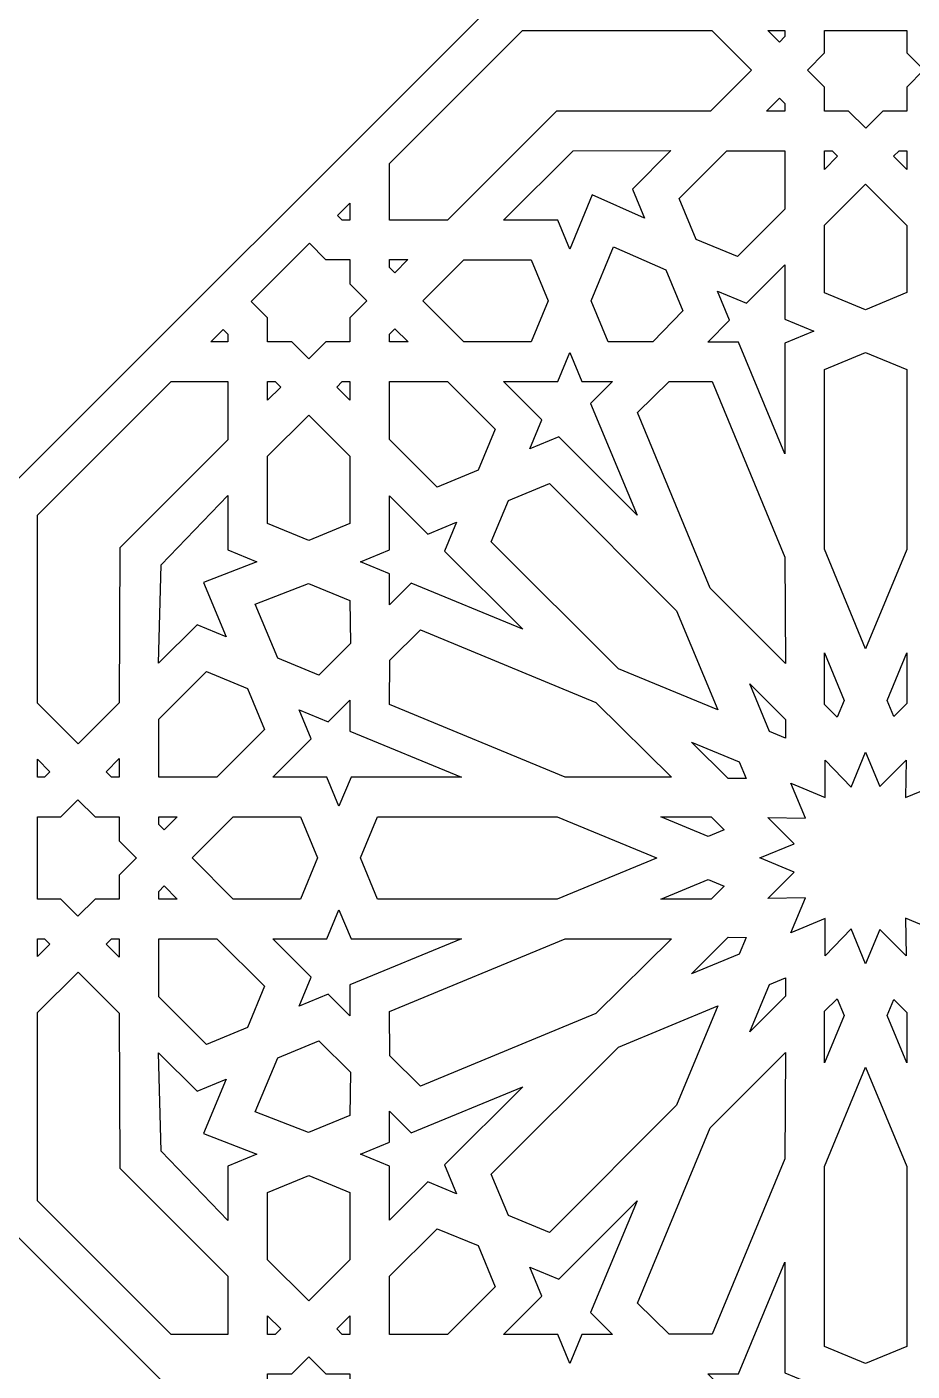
# Model space of a CAD drawing. Extents: x -535 to 1345, y -535 to 535.
# Drawn here: x -157.1 to 8.7, y -94.8 to 157.1 of the extents above; entities that cross this region are included whole.
import ezdxf

# ---------------------------------------------------------------- set-up
doc = ezdxf.new("R2010")
doc.units = 0
doc.layers.add('LAYER_1', color=18, linetype='CONTINUOUS')
doc.layers.add('LAYER_10', color=174, linetype='CONTINUOUS')

msp = doc.modelspace()

# ---------------------------------------------------------------- linework, layer by layer
at = {"layer": 'LAYER_1'}
for points in [[(-21.38, 149), (-29.08, 141.28), (-57.91, 141.28), (-78.32, 120.85), (-89.19, 120.85), (-89.19, 131.48), (-64.25, 156.43), (-28.81, 156.43)], [(-15.12, 155.26), (-16.13, 154.24), (-18.32, 156.43), (-15.12, 156.43)], [(7.71, 152.21), (10.9, 149.02), (7.71, 145.8), (7.71, 141.28), (3.2, 141.28), (0.01, 138.09), (-3.18, 141.28), (-7.7, 141.28), (-7.7, 145.8), (-10.89, 148.99), (-7.7, 152.19), (-7.7, 156.43), (7.71, 156.43)], [(-15.12, 142.73), (-15.12, 141.28), (-18.59, 141.28), (-16.13, 143.74)], [(-43.66, 126.69), (-41.41, 121.25), (-51.22, 125.59), (-55.42, 115.44), (-57.67, 120.88), (-67.85, 120.88), (-54.77, 133.86), (-36.46, 133.89)], [(-15.12, 122.95), (-24.02, 114.03), (-31.73, 117.23), (-34.91, 124.92), (-25.99, 133.86), (-15.12, 133.86)], [(-5.24, 132.84), (-7.7, 130.37), (-7.7, 133.86), (-6.26, 133.86)], [(7.71, 130.37), (5.24, 132.84), (6.26, 133.86), (7.71, 133.86)], [(7.71, 119.89), (7.71, 107.28), (0, 104.08), (-7.69, 107.27), (-7.69, 119.9), (0, 127.6)], [(-96.61, 120.88), (-98.04, 120.88), (-98.92, 121.76), (-96.61, 124.07)], [(-101.13, 113.48), (-96.6, 113.46), (-96.6, 108.94), (-93.42, 105.77), (-96.6, 102.56), (-96.6, 98.04), (-101.11, 98.04), (-104.3, 94.85), (-107.49, 98.04), (-112, 98.04), (-112, 102.56), (-115.06, 105.62), (-104.16, 116.52)], [(-37.4, 111.55), (-34.21, 103.84), (-39.86, 98.04), (-48.22, 98.03), (-51.41, 105.75), (-47.21, 115.88)], [(-88.16, 111), (-89.18, 112.02), (-89.18, 113.46), (-85.71, 113.46)], [(-59.43, 105.74), (-62.62, 98.03), (-75.22, 98.03), (-82.92, 105.74), (-75.24, 113.44), (-62.62, 113.44)], [(-15.12, 102.32), (-9.69, 100.07), (-15.12, 97.81), (-15.11, 77.07), (-23.82, 98), (-29.57, 98), (-25.47, 102.11), (-27.71, 107.54), (-22.29, 105.29), (-15.12, 112.46)], [(-119.42, 99.48), (-119.42, 98.04), (-122.64, 98.04), (-120.31, 100.36)], [(-85.7, 98.04), (-89.19, 98.04), (-89.19, 99.48), (-88.16, 100.5)], [(-53.17, 90.62), (-47.4, 90.62), (-51.51, 86.51), (-42.81, 65.59), (-57.45, 80.27), (-62.88, 78.01), (-60.63, 83.45), (-67.8, 90.62), (-57.67, 90.62), (-55.42, 96.05)], [(7.7, 92.85), (7.7, 59.16), (0, 40.55), (-7.7, 59.18), (-7.7, 92.86), (0, 96.05)], [(-119.42, 79.71), (-139.67, 59.46), (-139.81, 30.41), (-147.49, 22.72), (-155.1, 30.33), (-155.1, 65.58), (-130.06, 90.62), (-119.42, 90.62)], [(-109.55, 89.59), (-112, 87.14), (-112, 90.62), (-110.57, 90.62)], [(-96.6, 87.13), (-99.06, 89.59), (-98.04, 90.62), (-96.6, 90.62)], [(-69.39, 81.7), (-72.58, 73.99), (-80.27, 70.8), (-89.19, 79.74), (-89.19, 90.62), (-78.3, 90.62)], [(-28.74, 90.6), (-15.12, 57.7), (-15.02, 37.79), (-29.12, 51.89), (-42.74, 84.8), (-36.8, 90.6)], [(-96.6, 76.63), (-96.6, 64.02), (-104.3, 60.83), (-111.99, 64.01), (-111.99, 76.65), (-104.3, 84.34)], [(-35.4, 47.68), (-27.7, 29.07), (-46.3, 36.78), (-70.1, 60.6), (-66.91, 68.31), (-59.2, 71.5)], [(-119.42, 59.07), (-113.99, 56.81), (-123.99, 52.94), (-119.79, 42.79), (-125.22, 45.05), (-132.42, 37.84), (-131.96, 56.26), (-119.42, 69.26)], [(-82.02, 62.04), (-76.6, 64.29), (-78.84, 58.85), (-64.18, 44.2), (-85.12, 52.83), (-89.19, 48.75), (-89.19, 54.57), (-94.62, 56.82), (-89.19, 59.07), (-89.19, 69.22)], [(-96.6, 49.6), (-96.49, 41.5), (-102.4, 35.58), (-110.11, 38.78), (-114.3, 48.91), (-104.31, 52.8)], [(-50.51, 30.49), (-36.37, 16.48), (-56.3, 16.48), (-89.18, 30.1), (-89.08, 38.41), (-83.38, 44.11)], [(-4.01, 30.86), (-5.31, 27.71), (-7.7, 30.08), (-7.69, 39.75)], [(7.71, 30.29), (5.26, 27.84), (4.01, 30.86), (7.7, 39.75)], [(-115.78, 33.1), (-112.59, 25.39), (-121.49, 16.47), (-132.39, 16.47), (-132.39, 27.35), (-123.46, 36.29)], [(-15, 27.27), (-15, 23.8), (-18.01, 25.05), (-21.7, 33.95)], [(-96.59, 25.11), (-75.66, 16.47), (-96.38, 16.48), (-98.63, 11.05), (-100.88, 16.48), (-111.02, 16.48), (-103.85, 23.66), (-106.09, 29.09), (-100.67, 26.84), (-96.59, 30.92)], [(-23.69, 19.37), (-22.39, 16.23), (-25.75, 16.21), (-32.58, 23.06)], [(-152.76, 17.49), (-153.77, 16.47), (-155.1, 16.47), (-155.1, 19.83)], [(-139.81, 16.48), (-141.25, 16.48), (-142.26, 17.49), (-139.8, 19.95)], [(-144.32, 9.06), (-139.8, 9.06), (-139.8, 4.54), (-136.61, 1.35), (-136.62, 1.34), (-136.61, 1.33), (-139.8, -1.86), (-139.8, -6.38), (-144.32, -6.38), (-147.51, -9.57), (-150.7, -6.38), (-155.1, -6.38), (-155.1, 9.06), (-150.7, 9.06), (-147.51, 12.25)], [(-128.91, 9.05), (-131.37, 6.59), (-132.39, 7.61), (-132.39, 9.05)], [(-102.64, 1.34), (-105.84, -6.38), (-118.43, -6.38), (-126.14, 1.34), (-126.14, 1.34), (-126.14, 1.34), (-118.43, 9.05), (-105.84, 9.05)], [(-39.18, 1.34), (-39.19, 1.34), (-39.18, 1.33), (-57.76, -6.37), (-91.42, -6.37), (-94.62, 1.34), (-91.42, 9.05), (-57.76, 9.05)], [(-26.48, 6.61), (-29.49, 5.36), (-38.38, 9.04), (-28.93, 9.05)], [(-128.91, -6.38), (-132.39, -6.38), (-132.39, -4.93), (-131.37, -3.91)], [(-26.48, -3.93), (-28.93, -6.38), (-38.38, -6.37), (-29.49, -2.68)], [(-96.38, -13.81), (-75.66, -13.79), (-96.59, -22.43), (-96.59, -28.24), (-100.67, -24.16), (-106.09, -26.41), (-103.85, -20.98), (-111.02, -13.8), (-100.88, -13.81), (-98.63, -8.37)], [(-152.76, -14.81), (-155.1, -17.15), (-155.1, -13.79), (-153.77, -13.79)], [(-139.81, -13.81), (-139.8, -17.28), (-142.26, -14.82), (-141.25, -13.81)], [(-112.59, -22.71), (-115.78, -30.42), (-123.46, -33.61), (-132.39, -24.68), (-132.39, -13.79), (-121.49, -13.79)], [(-50.51, -27.81), (-83.38, -41.43), (-89.08, -35.73), (-89.18, -27.43), (-56.3, -13.8), (-36.37, -13.8)], [(-22.39, -13.55), (-23.69, -16.7), (-32.58, -20.38), (-25.75, -13.53)], [(-139.81, -27.74), (-139.67, -56.79), (-119.42, -77.03), (-119.42, -87.94), (-130.06, -87.94), (-155.1, -62.9), (-155.1, -27.65), (-147.49, -20.04)], [(-15, -24.59), (-21.7, -31.27), (-18.01, -22.38), (-15, -21.13)], [(-4.01, -28.18), (-7.69, -37.08), (-7.7, -27.4), (-5.31, -25.04)], [(7.71, -27.62), (7.7, -37.08), (4.01, -28.18), (5.26, -25.17)], [(-35.4, -45), (-59.2, -68.82), (-66.91, -65.63), (-70.1, -57.93), (-46.3, -34.11), (-27.7, -26.4)], [(-125.22, -42.37), (-119.79, -40.12), (-123.99, -50.27), (-113.99, -54.14), (-119.42, -56.39), (-119.42, -66.58), (-131.96, -53.58), (-132.42, -35.16)], [(-96.49, -38.82), (-96.6, -46.93), (-104.31, -50.12), (-114.3, -46.24), (-110.11, -36.1), (-102.4, -32.91)], [(-15.12, -55.02), (-28.74, -87.92), (-36.8, -87.92), (-42.74, -82.12), (-29.12, -49.22), (-15.02, -35.11)], [(7.7, -56.48), (7.7, -90.18), (0, -93.38), (-7.7, -90.18), (-7.7, -56.5), (0, -37.88)], [(-78.84, -56.18), (-76.6, -61.61), (-82.02, -59.36), (-89.19, -66.54), (-89.19, -56.39), (-94.62, -54.14), (-89.19, -51.89), (-89.19, -46.08), (-85.12, -50.15), (-64.18, -41.52)], [(-96.6, -61.35), (-96.6, -73.95), (-104.3, -81.67), (-111.99, -73.97), (-111.99, -61.34), (-104.3, -58.15)], [(-51.51, -83.83), (-47.4, -87.95), (-53.17, -87.95), (-55.42, -93.38), (-57.67, -87.95), (-67.8, -87.95), (-60.63, -80.77), (-62.88, -75.34), (-57.45, -77.59), (-42.81, -62.91)], [(-72.58, -71.31), (-69.39, -79.03), (-78.3, -87.94), (-89.19, -87.94), (-89.19, -77.06), (-80.27, -68.13)], [(-15.12, -95.14), (-9.69, -97.39), (-15.12, -99.64), (-15.12, -109.79), (-22.29, -102.61), (-27.71, -104.86), (-25.47, -99.43), (-29.57, -95.32), (-23.82, -95.32), (-15.11, -74.39)], [(-109.55, -86.92), (-110.57, -87.94), (-112, -87.94), (-112, -84.46)], [(-96.6, -87.94), (-98.04, -87.94), (-99.06, -86.92), (-96.6, -84.45)], [(-101.11, -95.36), (-96.6, -95.36), (-96.6, -99.88), (-93.42, -103.09), (-96.6, -106.27), (-96.6, -110.78), (-101.13, -110.8), (-104.16, -113.84), (-115.06, -102.94), (-112, -99.88), (-112, -95.36), (-107.49, -95.36), (-104.3, -92.17)]]:
    msp.add_lwpolyline(points, close=True, dxfattribs=at)
msp.add_lwpolyline([(14, -12.67), (7.47, -9.96), (7.6, -17.01), (2.66, -12.07), (0, -18.48), (-2.7, -11.94), (-7.59, -17.02), (-7.59, -10.02), (-14, -12.67), (-11.29, -6.14), (-18.33, -6.27), (-13.39, -1.32), (-19.79, 1.34), (-19.79, 1.34), (-19.79, 1.34), (-13.39, 4), (-18.33, 8.95), (-11.29, 8.82), (-14, 15.35), (-7.59, 12.7), (-7.59, 19.69), (-2.7, 14.62), (0, 21.15), (2.66, 14.75), (7.6, 19.69), (7.47, 12.64), (14, 15.35)], dxfattribs=at)
at = {"layer": 'LAYER_10'}
msp.add_lwpolyline([(-162.5, 68.65), (-162.5, -65.97), (-67.31, -161.16), (67.31, -161.16), (162.5, -65.97), (162.5, 68.65), (67.31, 163.84), (-67.31, 163.84)], close=True, dxfattribs=at)

doc.saveas('drawing.dxf')
